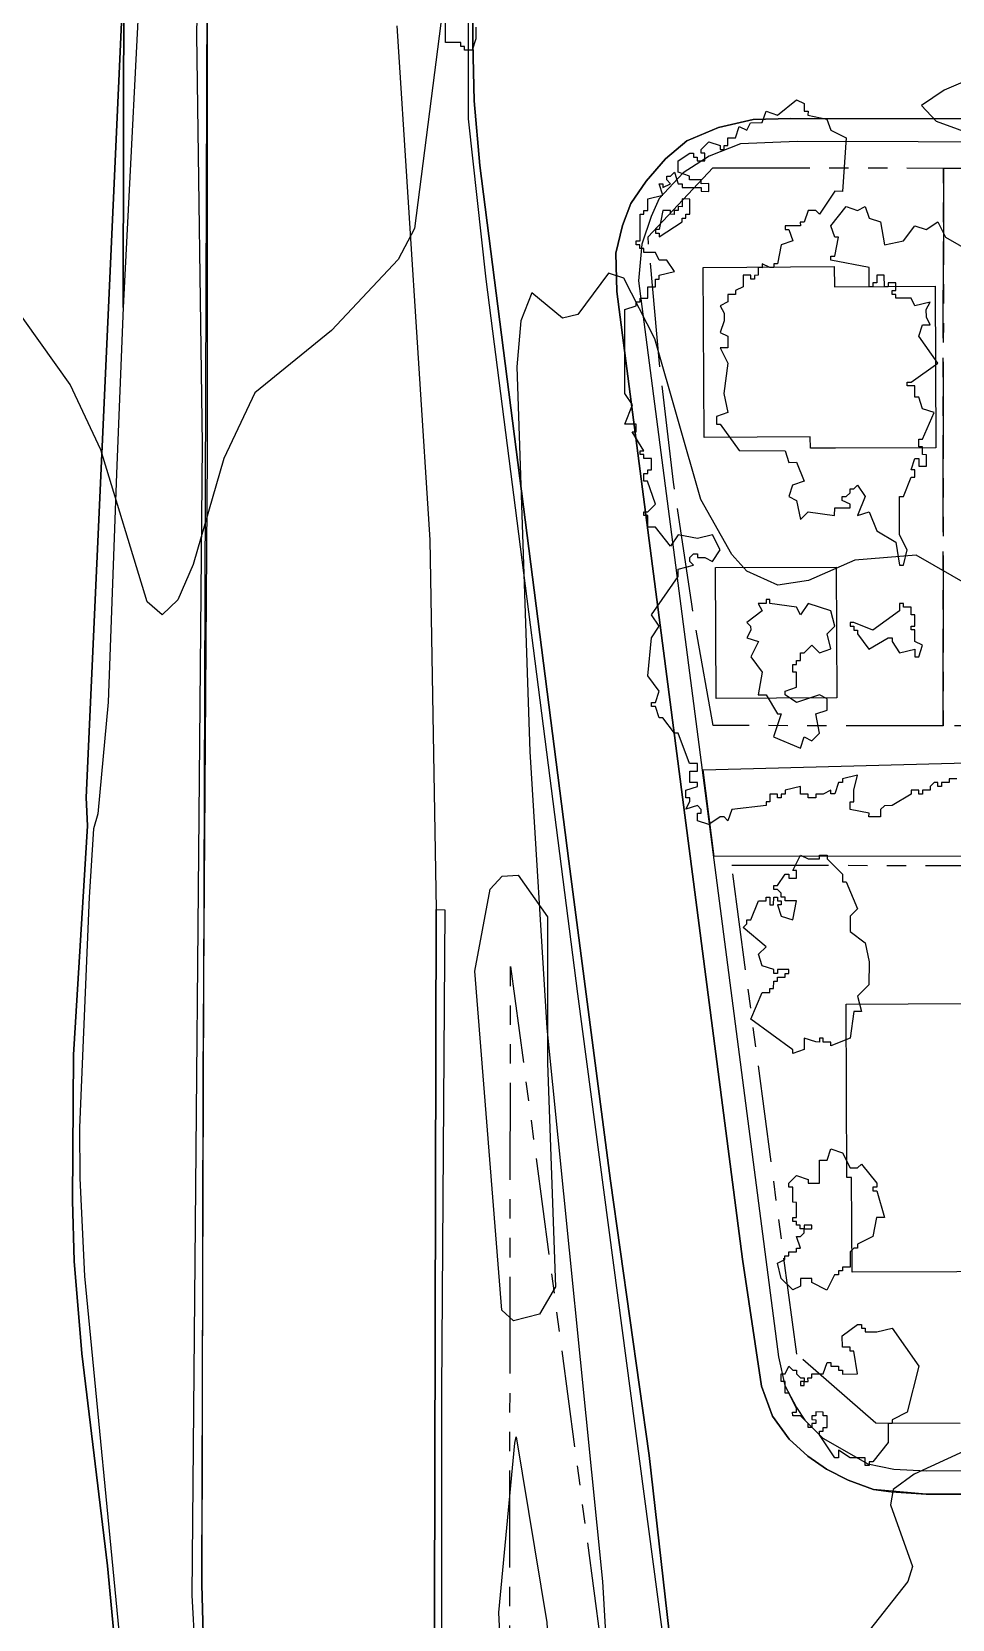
# Model space of a CAD drawing. Header units: metres. Extents: x -550 to 550, y -500 to 950.
# Drawn here: x 151.3 to 211.6, y 536.9 to 641 of the extents above; entities that cross this region are included whole.
import ezdxf

# ---------------------------------------------------------------- set-up
doc = ezdxf.new("R2010")
doc.units = ezdxf.units.M
doc.header["$LTSCALE"] = 2
doc.linetypes.add('PHANTOM', pattern=[6.35, 3.175, -0.635, 0.635, -0.635, 0.635, -0.635])
for name, color, linetype in [('SITE-BLDG-EXIST', 7, 'CONTINUOUS'), ('SITE-PROPERTY', 7, 'PHANTOM'), ('SITE-ROAD-CURB', 7, 'CONTINUOUS'), ('SITE-ROAD-GRAVEL', 32, 'CONTINUOUS'), ('SITE-ROAD-PAVED', 7, 'CONTINUOUS'), ('SITE-TREE-CANOPY', 94, 'CONTINUOUS'), ('TOPO-CONTOUR-MINOR', 9, 'CONTINUOUS')]:
    doc.layers.add(name, color=color, linetype=linetype)

msp = doc.modelspace()

# ---------------------------------------------------------------- linework, layer by layer
at = {"layer": 'SITE-BLDG-EXIST'}
for points in [[(203.94, 613.67), (202.31, 613.68), (202.3, 614.42), (195.35, 614.37), (195.29, 625.53), (203.87, 625.58), (203.88, 624.25), (210.47, 624.29), (210.53, 613.71)], [(196.13, 597.28), (196.1, 605.85), (204, 605.89), (204.03, 597.31)], [(205, 565.89), (204.7, 565.89), (204.65, 577.25), (212.77, 577.29), (212.8, 572), (219.34, 572.04), (219.36, 565.59), (218.72, 565.58), (218.75, 559.73), (205.03, 559.67)]]:
    msp.add_lwpolyline(points, close=True, dxfattribs=at)
at = {"layer": 'SITE-PROPERTY'}
for points in [[(210.99, 595.48), (195.94, 595.5), (194.53, 603.45), (193.34, 611.45), (192.4, 619.47), (191.67, 627.52), (195.92, 632.06), (211.02, 632.04)], [(230.8, 595.45), (210.99, 595.48), (211.02, 632.04), (230.82, 632.03)], [(224.82, 549.74), (206.58, 549.78), (201.41, 554.31), (197.15, 586.35), (224.9, 586.32)], [(189.51, 497.65), (182.58, 514.93), (182.67, 579.71), (190.68, 519.53), (190.65, 497.87)]]:
    msp.add_lwpolyline(points, close=True, dxfattribs=at)
at = {"layer": 'SITE-ROAD-CURB'}
for points in [[(167.32, 913.5), (167.21, 844.57), (166.48, 787.81), (165.02, 761.09), (163.43, 738.49), (161.3, 701.16), (157.29, 622.89), (157.34, 644.97), (159.61, 685.59), (162.82, 750.86), (165.64, 815.03), (166.05, 916.34), (166.01, 950), (167.29, 950)], [(156.85, 612), (156.31, 597.03), (155.64, 589.72), (155.35, 588.74), (155.07, 584.26), (154.44, 569.15), (154.45, 565.84), (154.76, 559.41), (157.15, 534.82), (157.14, 531.16), (156.27, 540.43), (154.58, 554.35), (154.08, 560.39), (153.97, 564.38), (154.04, 573.93), (154.96, 588.94), (154.87, 590.79), (157.34, 644.97), (157.29, 622.89)], [(189.85, 399.11), (187.49, 401.77), (183.83, 407.66), (181.9, 411.33), (180.87, 413.77), (179.42, 418.13), (178.05, 424.44), (177.7, 427.83), (177.44, 436.54), (177.8, 583.45), (178.37, 583.42), (178.15, 551.85), (178.2, 429.38), (178.65, 424.76), (179.01, 422.55), (179.94, 418.67), (182.11, 412.4), (183.55, 409.44), (186.18, 404.85), (190.26, 399.54)]]:
    msp.add_lwpolyline(points, close=True, dxfattribs=at)
for points in [[(180.53, 736.39), (180.19, 640.27), (180.29, 636.45), (180.65, 632.2), (186.48, 586.62), (189.21, 565.67), (191.74, 547.67), (194.1, 526.83)], [(192.88, 534.13), (187.07, 577.93), (181.07, 624.76), (179.91, 635.26), (179.98, 707.88)], [(162, 534.93), (161.81, 538.51), (162.49, 613.91), (162.11, 640.79), (162.62, 667.2)], [(162.79, 643.43), (162.79, 613.23), (162.52, 572.59), (162.45, 539.21), (162.69, 530.3)], [(321.6, 545.14), (209.88, 545.14), (206.44, 545.44), (204.78, 546.05), (203.36, 546.77), (202.13, 547.62), (200.91, 548.74), (199.83, 550.25), (199.1, 552.21), (197.86, 560.54), (189.63, 623.94), (189.56, 626.47), (190, 628.28), (190.54, 629.71), (191.54, 631.18), (192.82, 632.64), (194.21, 633.82), (196.29, 634.7), (198.56, 635.21), (201.01, 635.28), (304.48, 635.09), (313.97, 635.23)], [(315.33, 633.53), (308.17, 633.63), (304.32, 633.49), (201.44, 633.77), (197.72, 633.62), (195.68, 632.82), (193.97, 631.72), (192.41, 630.04), (191.88, 628.86), (191.27, 627.06), (191.05, 624.64), (200.22, 554.12), (200.62, 552.26), (201.4, 550.81), (201.94, 549.99), (203.12, 548.8), (206.06, 547.11), (207.76, 546.76), (209.88, 546.65), (231.94, 546.75), (343.39, 546.48)]]:
    msp.add_lwpolyline(points, dxfattribs=at)
at = {"layer": 'SITE-ROAD-GRAVEL'}
msp.add_lwpolyline([(352.8, 586.87), (301.34, 587.42), (256.79, 586.99), (196, 586.93), (195.28, 592.59), (224.03, 593.36), (245.51, 592.79), (301.32, 593.06), (308.68, 592.67), (346.7, 592.15)], dxfattribs=at)
at = {"layer": 'SITE-ROAD-PAVED'}
for points in [[(150.79, 733.2), (151.92, 758.3), (153.23, 779.39), (153.96, 794.84), (154.49, 825.09), (154.58, 842.87), (154.41, 862.2), (154.61, 950), (157.86, 950), (157.34, 644.97), (154.87, 590.79), (154.96, 588.94), (154.04, 573.93), (153.97, 564.38), (154.08, 560.39), (154.58, 554.35), (156.27, 540.43), (157.14, 531.16), (156.85, 362.7)], [(194.1, 526.83), (191.74, 547.67), (189.21, 565.67), (186.48, 586.62), (180.65, 632.2), (180.29, 636.45), (180.19, 640.27), (180.53, 736.39)], [(156.85, 362.7), (157.14, 531.16), (159.76, 506.71), (160.44, 494.38), (160.75, 480.7), (160.67, 410.93), (161.28, 410.61), (162, 410.7), (162.46, 411.11), (162.52, 411.73), (162.69, 530.3), (162.45, 539.21), (162.79, 643.43)], [(175.22, 641.36), (177.39, 607.67), (177.8, 583.45), (177.44, 436.54)], [(313.97, 635.23), (304.48, 635.09), (201.01, 635.28), (198.56, 635.21), (196.29, 634.7), (194.21, 633.82), (192.82, 632.64), (191.54, 631.18), (190.54, 629.71), (190, 628.28), (189.56, 626.47), (189.63, 623.94), (197.86, 560.54), (199.1, 552.21), (199.83, 550.25), (200.91, 548.74), (202.13, 547.62), (203.36, 546.77), (204.78, 546.05), (206.44, 545.44), (207.6, 545.28), (209.88, 545.14), (321.6, 545.14)]]:
    msp.add_lwpolyline(points, dxfattribs=at)
at = {"layer": 'SITE-TREE-CANOPY'}
for points in [[(180.4, 641.26), (180.4, 640.51), (180.15, 639.76), (179.65, 639.76), (179.65, 640.01), (179.4, 640.01), (179.4, 640.26), (178.4, 640.26), (178.4, 641.76)], [(211.9, 592.01), (211.4, 592.01), (211.4, 591.76), (210.89, 591.76), (210.9, 591.51), (210.65, 591.51), (210.65, 591.76), (210.4, 591.76), (210.15, 591.51), (210.15, 591.26), (209.65, 591.26), (209.65, 591.01), (209.4, 591.01), (209.4, 591.26), (208.9, 591.26), (208.9, 591.01), (207.65, 590.27), (207.15, 590.25), (206.9, 590.01), (206.9, 589.51), (206.14, 589.51), (206.15, 589.76), (204.9, 590.01), (204.9, 590.51), (205.15, 590.51), (205.15, 591.26), (205.4, 592.26), (204.4, 592.02), (204.4, 591.76), (204.15, 591.76), (203.9, 591.02), (203.65, 591.02), (203.65, 591.26), (203.15, 591.01), (202.65, 591.01), (202.65, 590.76), (202.15, 590.76), (202.15, 591.01), (201.65, 591.01), (201.65, 591.51), (200.65, 591.26), (200.65, 591.01), (200.4, 591.01), (200.4, 590.76), (200.15, 590.76), (200.15, 591.01), (199.64, 591.01), (199.65, 590.51), (199.4, 590.51), (199.4, 590.26), (197.15, 590.01), (196.9, 589.26), (196.65, 589.51), (196.4, 589.51), (195.65, 589.01), (194.9, 589.26), (194.9, 589.76), (195.15, 589.76), (195.15, 590.01), (194.9, 590.26), (194.14, 590.02), (194.4, 590.52), (194.4, 590.76), (194.15, 590.76), (194.15, 591.26), (194.9, 591.51), (194.9, 591.76), (194.4, 591.76), (194.4, 592.51), (194.9, 592.51), (194.9, 593.01), (194.39, 593.01), (193.65, 595.01), (193.4, 595.01), (192.65, 596.01), (192.4, 596.01), (192.15, 596.76), (191.9, 596.76), (191.9, 597.02), (192.15, 597.01), (192.4, 597.76), (191.65, 598.76), (191.9, 601.26), (192.4, 602.01), (191.9, 602.75), (193.64, 605.26), (193.65, 605.76), (194.65, 606.01), (194.4, 606.26), (194.4, 606.51), (194.65, 606.76), (194.9, 606.76), (194.9, 606.51), (195.39, 606.51), (195.9, 606.26), (196.4, 607.01), (195.9, 608.01), (194.9, 607.76), (193.65, 608.01), (193.15, 607.26), (192.15, 608.51), (191.65, 608.51), (191.65, 609.26), (191.4, 609.26), (191.4, 609.51), (191.65, 609.51), (192.15, 610.01), (191.64, 611.51), (191.4, 611.51), (191.4, 612.01), (191.65, 612.01), (191.65, 612.25), (191.9, 612.27), (191.9, 613.01), (191.4, 613.01), (191.4, 613.26), (191.15, 613.26), (191.15, 613.51), (191.39, 613.51), (190.64, 614.76), (190.9, 614.76), (190.9, 615.26), (190.15, 615.26), (190.65, 616.51), (190.15, 617.26), (190.15, 622.76), (190.9, 623.01), (190.89, 623.26), (191.15, 623.26), (191.15, 623.51), (191.65, 623.51), (191.65, 624.26), (192.15, 624.26), (192.15, 624.76), (192.4, 624.76), (192.4, 625.01), (193.4, 625.26), (192.9, 626.01), (192.4, 626.01), (192.15, 626.51), (191.4, 626.5), (191.4, 626.76), (191.14, 626.76), (191.14, 627.01), (190.9, 627.01), (190.9, 627.26), (191.15, 627.26), (191.15, 629.01), (191.4, 629.01), (191.4, 629.26), (191.65, 629.26), (191.65, 630.01), (192.64, 630.26), (192.4, 631.01), (192.65, 631.01), (192.65, 630.76), (193.15, 631.01), (192.9, 631.26), (192.9, 631.51), (193.14, 631.51), (193.4, 631.76), (193.65, 631.01), (193.9, 631.01), (193.9, 630.76), (195.15, 630.76), (195.14, 630.52), (195.65, 630.51), (195.65, 631.02), (195.15, 631.01), (195.15, 631.26), (194.39, 631.26), (194.39, 631.51), (193.65, 631.76), (193.64, 632.51), (194.4, 633.01), (194.65, 633.01), (194.65, 632.76), (194.89, 632.76), (194.89, 632.51), (195.4, 632.51), (195.4, 633.01), (195.15, 633.01), (195.15, 633.26), (195.65, 633.76), (196.4, 633.51), (196.4, 633.26), (196.65, 633.26), (196.65, 633.51), (196.9, 633.51), (196.9, 634.01), (197.4, 634.01), (197.65, 634.76), (198.15, 634.51), (198.39, 635.01), (199.15, 635.02), (199.4, 635.76), (200.15, 635.51), (201.39, 636.51), (201.9, 636.26), (201.9, 635.76), (202.15, 635.76), (202.14, 635.51), (203.39, 635.25), (203.65, 634.51), (204.65, 634.01), (204.4, 630.51), (203.9, 630.52), (202.89, 629.02), (202.65, 629.26), (202.15, 629.26), (201.9, 628.5), (201.64, 628.5), (201.65, 628.26), (200.65, 628.26), (200.65, 628.01), (200.9, 628.01), (201.15, 627.26), (200.4, 627), (200.15, 625.76), (199.9, 625.76), (199.9, 625.51), (199.65, 625.52), (199.15, 625.76), (199.15, 625.5), (198.89, 625.51), (198.89, 625.02), (198.65, 625), (198.65, 624.76), (198.4, 624.76), (198.4, 625.01), (197.9, 625.01), (197.9, 624.26), (197.4, 624.01), (197.4, 623.76), (196.9, 623.76), (196.9, 623.26), (196.4, 623.01), (196.65, 622.52), (196.65, 622.02), (196.4, 621.26), (196.9, 621.01), (196.9, 620.26), (196.4, 620.26), (196.9, 619.26), (196.64, 617.27), (196.9, 616.01), (196.15, 615.76), (196.15, 615.26), (196.4, 615.26), (197.65, 613.52), (200.65, 613.51), (200.9, 612.75), (201.4, 612.77), (201.9, 611.51), (201.14, 611.26), (200.9, 610.51), (201.4, 610.26), (201.65, 609.01), (202.15, 609.51), (203.89, 609.26), (203.9, 609.76), (204.9, 609.76), (204.9, 610.01), (204.39, 610.26), (204.39, 610.51), (204.65, 610.51), (204.9, 610.76), (204.9, 611.01), (205.15, 611.01), (205.4, 611.26), (205.9, 610.51), (205.4, 609.26), (206.15, 609.51), (206.65, 608.26), (207.9, 607.51), (208.15, 606.02), (208.4, 606.02), (208.65, 607.01), (208.15, 608.01), (208.14, 610.51), (208.4, 610.51), (208.9, 611.77), (209.15, 611.77), (209.15, 612.25), (208.9, 612.26), (209.14, 613.01), (209.4, 613.01), (209.4, 612.51), (209.9, 612.51), (209.9, 613.25), (209.65, 613.26), (209.64, 613.76), (209.4, 613.76), (209.4, 614.26), (209.65, 614.26), (210.4, 616.01), (209.65, 616.26), (209.4, 617.02), (209.15, 617.02), (209.15, 617.76), (208.65, 617.76), (208.65, 618.01), (208.9, 618.01), (210.65, 619.26), (209.4, 621.01), (209.65, 621.76), (210.15, 621.76), (209.9, 622.27), (209.89, 622.77), (210.15, 623.25), (209.15, 623.01), (208.9, 623.51), (207.89, 623.51), (207.89, 623.76), (207.65, 623.76), (207.65, 624.01), (207.9, 624.01), (207.9, 624.51), (207.4, 624.52), (207.4, 624.26), (207.15, 624.26), (207.14, 625.01), (206.65, 625.01), (206.65, 624.51), (206.4, 624.51), (206.4, 624.26), (206.15, 624.26), (206.15, 625.51), (203.65, 626.01), (203.65, 626.26), (203.9, 626.26), (204.15, 627.51), (203.9, 627.51), (203.65, 628.26), (204.65, 629.51), (205.39, 629.26), (205.9, 629.51), (206.15, 628.76), (206.9, 628.51), (207.15, 627.01), (208.4, 627.26), (209.15, 628.26), (209.89, 628.01), (210.65, 628.52), (211.15, 627.51), (212.9, 626.51)]]:
    msp.add_lwpolyline(points, dxfattribs=at)
for points in [[(193.39, 629), (193.15, 629.01), (193.15, 629.26), (192.65, 629.26), (192.4, 628.01), (192.15, 628.01), (192.15, 627.76), (192.4, 627.76), (192.4, 627.52), (193.9, 628.51), (193.9, 628.76), (194.15, 628.76), (194.15, 629.02), (194.4, 629.01), (194.4, 630), (193.9, 630.01), (193.9, 629.5), (193.65, 629.51), (193.65, 629.26), (193.39, 629.26)], [(198.89, 597.51), (199.4, 597.51), (200.15, 596.26), (200.4, 596.26), (199.89, 594.76), (201.65, 594.01), (201.9, 594.76), (202.39, 594.51), (202.9, 595.01), (202.65, 596.26), (203.4, 596.51), (203.4, 597.26), (202.9, 597.51), (201.4, 597.01), (200.65, 597.52), (200.65, 597.76), (201.39, 598.02), (201.4, 599.01), (201.15, 599.01), (201.15, 599.51), (201.4, 599.51), (201.4, 599.76), (201.65, 599.76), (201.65, 600.26), (201.9, 600.26), (202.4, 600.76), (202.9, 600.26), (203.64, 600.52), (203.4, 601.51), (203.9, 602.01), (203.65, 603.01), (202.15, 603.51), (201.65, 602.76), (201.39, 603.27), (199.65, 603.51), (199.65, 603.76), (199.4, 603.76), (199.4, 603.51), (198.89, 603.51), (199.15, 603.01), (198.15, 602.26), (198.39, 602.01), (198.4, 601.76), (198.15, 601.26), (198.9, 601.01), (198.4, 600.01), (199.15, 599.01)], [(208.15, 603.26), (208.15, 603.01), (206.4, 601.76), (205.15, 602.26), (204.9, 602.26), (204.9, 602.02), (205.15, 602.02), (205.15, 601.76), (205.39, 601.76), (205.39, 601.51), (206.14, 600.51), (207.4, 601.26), (207.65, 601.26), (207.65, 601.01), (208.15, 600.26), (209.15, 600.51), (209.15, 600.01), (209.4, 600.01), (209.65, 600.76), (209.15, 601.01), (209.14, 601.77), (208.9, 601.77), (208.9, 602.01), (209.14, 602.01), (209.15, 602.76), (208.9, 602.76), (208.9, 603.26), (208.4, 603.26), (208.4, 603.51), (208.15, 603.51)], [(204.4, 585.76), (204.4, 585.26), (204.65, 585.26), (205.4, 583.5), (204.9, 583), (204.9, 582.01), (205.9, 581.26), (206.15, 580.01), (206.14, 578.51), (205.4, 577.77), (205.65, 576.76), (205.15, 576.76), (204.9, 575.01), (203.65, 574.51), (203.65, 574.76), (203.15, 574.76), (203.15, 575.01), (202.9, 575.01), (202.9, 574.76), (202.65, 574.77), (201.9, 575.01), (201.9, 574.27), (201.15, 574.01), (201.15, 574.26), (198.4, 576.26), (199.15, 578.01), (199.65, 578.01), (199.65, 578.26), (199.89, 578.26), (199.9, 578.76), (200.15, 578.76), (200.15, 579.01), (200.65, 579.01), (200.65, 579.26), (200.9, 579.26), (200.9, 579.51), (200.15, 579.51), (200.15, 579.26), (199.9, 579.26), (199.9, 579.51), (199.15, 579.76), (198.9, 580.51), (199.4, 581.01), (197.9, 582.26), (198.14, 582.51), (198.15, 582.76), (198.4, 582.76), (198.9, 584.01), (199.4, 584.01), (199.4, 584.26), (199.65, 584.26), (199.65, 583.76), (199.89, 583.76), (199.9, 584.26), (200.15, 584.26), (200.15, 584.01), (200.4, 584.01), (200.4, 583.76), (200.15, 583.76), (200.4, 583.01), (201.15, 582.76), (201.4, 584.01), (200.65, 584.01), (200.65, 584.26), (200.4, 584.26), (200.39, 584.51), (200.15, 584.76), (199.9, 584.76), (199.9, 585.01), (200.15, 585.01), (200.65, 585.76), (200.89, 585.76), (200.89, 585.51), (201.4, 585.51), (201.4, 586.01), (201.15, 586.01), (201.65, 587.01), (202.15, 586.76), (202.9, 586.76), (202.9, 587.01), (203.4, 587.01), (203.4, 586.76)], [(185.6, 558.71), (184.56, 556.93), (182.87, 556.5), (182.1, 557.2), (180.32, 579.41), (181.34, 584.77), (182.11, 585.63), (183.17, 585.7), (185.09, 582.96), (185.09, 573.37)], [(201.64, 562.51), (201.64, 562.76), (201.4, 562.76), (201.4, 563.01), (201.15, 563.01), (201.15, 563.27), (201.4, 563.26), (201.4, 564.25), (201.15, 564.26), (201.15, 565.26), (200.9, 565.26), (200.9, 565.51), (201.4, 566.01), (202.15, 565.76), (202.15, 565.51), (202.9, 565.51), (202.9, 567.01), (203.4, 567.01), (203.65, 567.76), (204.4, 567.51), (204.9, 566.51), (205.4, 566.51), (205.65, 566.76), (206.65, 565.51), (206.65, 565.26), (206.39, 565.26), (206.39, 565), (206.65, 565.02), (207.15, 563.26), (206.64, 563.26), (206.4, 562.01), (205.4, 561.51), (205.4, 561.26), (205.15, 561.26), (204.9, 561.01), (204.9, 560.01), (204.4, 560.01), (204.4, 559.76), (204.15, 559.76), (204.15, 559.51), (203.89, 559.51), (203.39, 558.51), (202.4, 559.01), (202.4, 559.26), (201.65, 559.26), (201.65, 558.76), (201.15, 558.52), (200.4, 559.26), (200.15, 560.26), (200.64, 560.51), (200.64, 560.76), (200.9, 560.76), (200.9, 561.01), (201.4, 561.01), (201.4, 561.26), (201.65, 561.26), (201.4, 562.01), (201.65, 562.01), (201.9, 562.26), (201.9, 562.51)], [(202.4, 562.51), (202.4, 562.76), (201.9, 562.76), (201.9, 562.51)], [(202.15, 552.51), (202.14, 552.76), (202.4, 552.76), (202.4, 553.01), (203.15, 553.01), (203.4, 553.76), (203.65, 553.76), (203.65, 553.51), (204.15, 553.51), (204.15, 553.26), (204.4, 553.26), (204.4, 553), (205.4, 553.01), (205.15, 554.51), (204.9, 554.51), (204.9, 554.76), (204.4, 554.76), (204.39, 555.51), (205.4, 556.26), (205.65, 556.26), (205.65, 556.01), (205.9, 556.01), (205.9, 555.76), (206.65, 555.76), (207.65, 556.02), (209.4, 553.51), (208.65, 550.51), (207.65, 550.01), (207.65, 549.76), (207.4, 549.76), (207.4, 548.51), (206.4, 547.26), (206.15, 547.26), (206.15, 547.01), (205.9, 547.01), (205.89, 547.51), (204.9, 547.51), (204.15, 548.01), (204.15, 547.51), (203.9, 547.51), (202.9, 549.01), (202.9, 549.26), (203.15, 549.26), (203.14, 549.51), (203.4, 549.51), (203.4, 550.26), (203.15, 550.26), (203.15, 550.51), (202.65, 550.52), (202.65, 550.26), (202.4, 550.26), (202.4, 550.02), (202.65, 550.01), (202.65, 549.76), (202.4, 549.76), (202.4, 549.51), (202.15, 549.51), (202.15, 549.76), (201.65, 550.26), (201.15, 550.26), (201.14, 550.51), (201.4, 550.51), (201.4, 550.76), (200.9, 551.76), (200.65, 551.76), (200.65, 552.51), (200.4, 552.51), (200.4, 553.01), (200.65, 553.01), (200.9, 553.51), (201.15, 553.26), (201.4, 553.26), (201.4, 553.01), (201.65, 552.76), (201.9, 552.76), (201.9, 552.51)], [(201.65, 552.51), (201.65, 552.26), (201.9, 552.26), (201.9, 552.51)]]:
    msp.add_lwpolyline(points, close=True, dxfattribs=at)
at = {"layer": 'TOPO-CONTOUR-MINOR'}
for points in [[(179.09, 649.23), (176.37, 628.07), (175.3, 626.05), (170.95, 621.39), (165.91, 617.31), (163.89, 613), (161.88, 606.06), (160.87, 603.74), (159.86, 602.76), (158.86, 603.62), (155.83, 613.58), (153.82, 617.85), (148.78, 624.9)], [(215.73, 639.15), (211.06, 637.14), (209.59, 636.13), (210.54, 635.12), (218.31, 632.26)], [(215.28, 603.19), (209.24, 606.66), (205.21, 606.34), (202.18, 605.01), (200.17, 604.7), (198.15, 605.62), (197.15, 606.72), (195.13, 610.32), (192.11, 620.84), (190.09, 624.82), (189.09, 625.14), (187.07, 622.44), (186.06, 622.21), (184.05, 623.87), (183.35, 622.02), (183.07, 619), (183.94, 593.81), (185.04, 575.67), (188.69, 539.4), (190.04, 516.22)], [(214.28, 548.82), (209.09, 546.45), (207.73, 545.44), (207.55, 544.44), (209, 540.4), (208.68, 539.4), (205.49, 535.37)]]:
    msp.add_lwpolyline(points, dxfattribs=at)
msp.add_lwpolyline([(182.95, 548.47), (183.04, 548.89), (185.05, 536.71), (186.36, 515.21), (186.87, 491.03), (186.83, 447.7), (187.6, 437.63), (188.77, 429.57), (189.82, 425.54), (193.17, 416.47), (193.12, 416.01), (192.11, 415.66), (188.08, 418.55), (185.85, 421.51), (184.05, 426.25), (183.31, 431.58), (183.86, 466.85), (182.65, 508.16), (182.16, 514.21), (182.41, 527.31), (181.89, 537.38)], close=True, dxfattribs=at)

doc.saveas('drawing.dxf')
